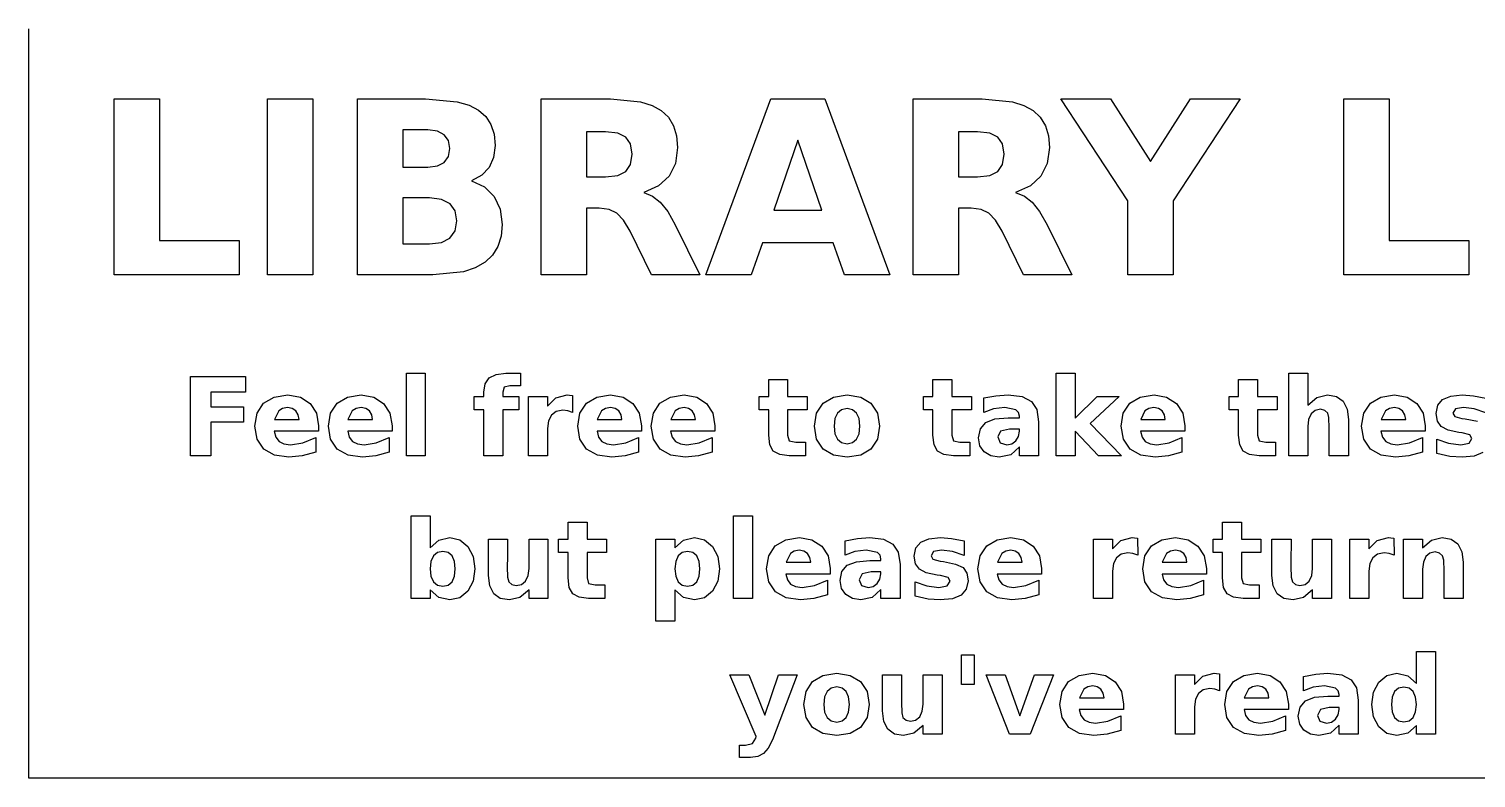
# Model space of a CAD drawing. Extents: x 17 to 137, y 184 to 258.
# Drawn here: x 16.8 to 84.6, y 184.2 to 219.2 of the extents above; entities that cross this region are included whole.
import ezdxf

# ---------------------------------------------------------------- set-up
doc = ezdxf.new("R2010")
doc.units = 0
doc.layers.add('Layer_1', color=7, linetype='CONTINUOUS')

msp = doc.modelspace()

# ---------------------------------------------------------------- linework, layer by layer
at = {"layer": 'Layer_1', "color": 7}
for points in [[(106.566829, 219.232292), (136.556911, 219.232292), (136.556911, 184.166531), (16.820162, 184.166531), (16.820162, 219.232292)], [(20.812102, 215.953818), (22.934281, 215.953818), (22.934281, 209.328211), (26.660495, 209.328211), (26.660495, 207.724173), (20.812102, 207.724173), (20.812102, 215.953818)], [(27.99995, 215.953818), (30.122129, 215.953818), (30.122129, 207.724173), (27.99995, 207.724173), (27.99995, 215.953818)], [(37.552509, 212.128384), (38.158841, 211.845883), (38.610843, 211.395269), (38.891957, 210.799953), (38.98567, 210.083376), (38.935367, 209.525958), (38.78447, 209.044334), (38.532979, 208.638502), (38.180894, 208.308463), (37.726139, 208.052837), (37.166655, 207.870246), (35.733499, 207.724173), (32.211234, 207.724173), (32.211234, 215.953818), (35.397257, 215.953818), (36.874511, 215.824276), (37.435374, 215.662358), (37.877728, 215.435675), (38.215343, 215.137671), (38.456497, 214.761811), (38.601192, 214.308093), (38.649428, 213.776519), (38.579142, 213.219787), (38.368309, 212.751256), (38.023794, 212.386074), (37.552509, 212.128384)], [(42.93237, 210.838541), (42.93237, 207.724173), (40.810192, 207.724173), (40.810192, 215.953818), (44.051339, 215.953818), (45.459689, 215.817386), (46.00057, 215.646856), (46.432589, 215.408116), (46.765381, 215.095642), (47.003091, 214.703933), (47.145719, 214.23299), (47.193265, 213.682813), (47.09404, 212.940044), (46.79639, 212.343358), (46.304425, 211.888603), (45.611277, 211.571658), (46.023305, 211.409046), (46.388492, 211.119659), (46.737129, 210.681442), (47.088533, 210.061326), (48.240575, 207.724173), (45.98059, 207.724173), (44.977381, 209.769184), (44.671452, 210.288702), (44.36002, 210.612543), (43.998969, 210.782039), (43.533196, 210.838541), (42.93237, 210.838541)], [(54.491354, 209.223479), (51.173039, 209.223479), (50.649384, 207.724173), (48.516182, 207.724173), (51.564402, 215.953818), (54.094479, 215.953818), (57.142699, 207.724173), (55.009497, 207.724173), (54.491354, 209.223479)], [(60.350773, 210.838541), (60.350773, 207.724173), (58.228595, 207.724173), (58.228595, 215.953818), (61.469742, 215.953818), (62.878091, 215.817386), (63.418973, 215.646856), (63.850992, 215.408116), (64.183784, 215.095642), (64.421494, 214.703933), (64.564121, 214.23299), (64.611668, 213.682813), (64.512443, 212.940044), (64.214793, 212.343358), (63.722828, 211.888603), (63.02968, 211.571658), (63.441708, 211.409046), (63.806895, 211.119659), (64.155532, 210.681442), (64.506936, 210.061326), (65.658978, 207.724173), (63.398993, 207.724173), (62.395784, 209.769184), (62.089855, 210.288702), (61.778422, 210.612543), (61.417372, 210.782039), (60.951599, 210.838541), (60.350773, 210.838541)], [(65.151859, 215.953818), (67.472476, 215.953818), (69.346606, 213.021354), (71.22074, 215.953818), (73.546866, 215.953818), (70.410452, 211.191318), (70.410452, 207.724173), (68.288273, 207.724173), (68.288273, 211.191318), (65.151859, 215.953818)], [(78.403075, 215.953818), (80.525254, 215.953818), (80.525254, 209.328211), (84.251468, 209.328211), (84.251468, 207.724173), (78.403075, 207.724173), (78.403075, 215.953818)], [(35.507502, 212.767795), (35.94847, 212.822912), (36.268178, 212.988281), (36.462477, 213.261128), (36.527249, 213.638716), (36.462477, 214.012159), (36.268178, 214.283636), (35.94847, 214.453129), (35.507502, 214.509634), (34.333412, 214.509634), (34.333412, 212.767795), (35.507502, 212.767795)], [(43.825338, 212.304772), (44.397222, 212.366782), (44.778942, 212.55282), (44.998047, 212.880789), (45.071087, 213.368618), (44.998047, 213.850928), (44.778942, 214.173394), (44.397222, 214.355289), (43.825338, 214.415927), (42.93237, 214.415927), (42.93237, 212.304772), (43.825338, 212.304772)], [(61.243741, 212.304772), (61.815625, 212.366782), (62.197345, 212.55282), (62.41645, 212.880789), (62.48949, 213.368618), (62.41645, 213.850928), (62.197345, 214.173394), (61.815625, 214.355289), (61.243741, 214.415927), (60.350773, 214.415927), (60.350773, 212.304772), (61.243741, 212.304772)], [(51.702206, 210.750346), (53.956676, 210.750346), (52.832198, 214.024564), (51.702206, 210.750346)], [(35.579158, 209.168358), (36.138639, 209.235882), (36.538273, 209.438453), (36.782183, 209.77745), (36.863492, 210.254253), (36.783561, 210.721406), (36.543785, 211.053515), (36.142773, 211.256084), (35.579158, 211.32361), (34.333412, 211.32361), (34.333412, 209.168358), (35.579158, 209.168358)], [(24.385086, 202.956576), (26.962292, 202.956576), (26.962292, 202.234759), (25.340066, 202.234759), (25.340066, 201.545189), (26.865555, 201.545189), (26.865555, 200.823371), (25.340066, 200.823371), (25.340066, 199.253236), (24.385086, 199.253236), (24.385086, 202.956576)], [(34.495475, 203.112845), (35.383485, 203.112845), (35.383485, 199.253236), (34.495475, 199.253236), (34.495475, 203.112845)], [(39.835924, 203.112845), (39.835924, 202.529935), (39.344792, 202.529935), (39.081863, 202.460483), (39.007449, 202.224839), (39.007449, 202.031361), (39.766472, 202.031361), (39.766472, 201.396361), (39.007449, 201.396361), (39.007449, 199.253236), (38.11944, 199.253236), (38.11944, 201.396361), (37.677917, 201.396361), (37.677917, 202.031361), (38.11944, 202.031361), (38.11944, 202.224839), (38.182692, 202.619229), (38.372449, 202.894564), (38.694909, 203.058272), (39.156276, 203.112845), (39.835924, 203.112845)], [(52.35237, 202.82015), (52.35237, 202.031361), (53.267664, 202.031361), (53.267664, 201.396361), (52.35237, 201.396361), (52.35237, 200.218137), (52.429267, 199.955208), (52.734363, 199.888236), (53.19077, 199.888236), (53.19077, 199.253236), (52.429267, 199.253236), (51.97968, 199.307807), (51.682645, 199.471518), (51.518933, 199.768553), (51.464363, 200.218137), (51.464363, 201.396361), (51.02284, 201.396361), (51.02284, 202.031361), (51.464363, 202.031361), (51.464363, 202.82015), (52.35237, 202.82015)], [(60.041824, 202.82015), (60.041824, 202.031361), (60.957116, 202.031361), (60.957116, 201.396361), (60.041824, 201.396361), (60.041824, 200.218137), (60.118719, 199.955208), (60.423815, 199.888236), (60.880222, 199.888236), (60.880222, 199.253236), (60.118719, 199.253236), (59.669133, 199.307807), (59.372097, 199.471518), (59.208385, 199.768553), (59.153815, 200.218137), (59.153815, 201.396361), (58.712292, 201.396361), (58.712292, 202.031361), (59.153815, 202.031361), (59.153815, 202.82015), (60.041824, 202.82015)], [(64.935789, 203.112845), (65.823796, 203.112845), (65.823796, 201.011887), (66.845751, 202.031361), (67.877626, 202.031361), (66.520808, 200.7564), (67.984286, 199.253236), (66.907761, 199.253236), (65.823796, 200.411615), (65.823796, 199.253236), (64.935789, 199.253236), (64.935789, 203.112845)], [(74.35909, 202.82015), (74.35909, 202.031361), (75.274382, 202.031361), (75.274382, 201.396361), (74.35909, 201.396361), (74.35909, 200.218137), (74.435985, 199.955208), (74.741081, 199.888236), (75.197488, 199.888236), (75.197488, 199.253236), (74.435985, 199.253236), (73.986399, 199.307807), (73.689363, 199.471518), (73.525651, 199.768553), (73.471081, 200.218137), (73.471081, 201.396361), (73.029558, 201.396361), (73.029558, 202.031361), (73.471081, 202.031361), (73.471081, 202.82015), (74.35909, 202.82015)], [(78.613094, 200.944916), (78.613094, 199.253236), (77.720126, 199.253236), (77.720126, 199.528567), (77.720126, 200.543079), (77.702769, 201.044134), (77.648198, 201.245054), (77.506814, 201.378996), (77.303413, 201.428608), (77.055366, 201.374656), (76.866852, 201.212807), (76.747788, 200.957936), (76.708102, 200.619974), (76.708102, 199.253236), (75.820093, 199.253236), (75.820093, 203.112845), (76.708102, 203.112845), (76.708102, 201.624564), (77.134743, 201.981752), (77.633317, 202.098333), (78.056235, 202.024537), (78.362573, 201.803157), (78.550468, 201.441008), (78.613102, 200.944916)], [(30.38286, 200.64974), (30.38286, 200.396733), (28.306706, 200.396733), (28.379263, 200.123259), (28.53243, 199.927923), (28.764351, 199.810721), (29.073171, 199.771653), (29.646161, 199.853509), (30.251395, 200.106518), (30.251395, 199.421907), (29.621356, 199.243314), (28.991315, 199.181304), (28.320969, 199.276801), (27.818055, 199.563294), (27.505515, 200.024661), (27.401334, 200.639817), (27.503654, 201.246911), (27.810613, 201.7089), (28.299264, 202.000972), (28.941706, 202.098333), (29.530817, 201.999732), (29.988465, 201.703939), (30.284259, 201.24319), (30.38286, 200.64974)], [(33.825751, 200.64974), (33.825751, 200.396733), (31.749597, 200.396733), (31.822153, 200.123259), (31.975321, 199.927923), (32.207242, 199.810721), (32.516062, 199.771653), (33.089049, 199.853509), (33.694286, 200.106518), (33.694286, 199.421907), (33.064245, 199.243314), (32.434206, 199.181304), (31.76386, 199.276801), (31.260946, 199.563294), (30.948405, 200.024661), (30.844225, 200.639817), (30.946545, 201.246911), (31.253504, 201.7089), (31.742155, 202.000972), (32.384597, 202.098333), (32.973708, 201.999732), (33.431356, 201.703939), (33.72715, 201.24319), (33.825751, 200.64974)], [(42.284148, 201.274817), (42.050985, 201.354192), (41.820299, 201.381483), (41.517061, 201.326292), (41.291959, 201.160723), (41.154294, 200.894691), (41.108405, 200.533162), (41.108405, 199.253242), (40.220398, 199.253242), (40.220398, 202.031367), (41.108405, 202.031367), (41.108405, 201.57496), (41.500321, 201.971835), (42.03362, 202.098338), (42.13036, 202.093371), (42.281667, 202.078498), (42.284207, 201.274825)], [(45.503796, 200.64974), (45.503796, 200.396733), (43.427645, 200.396733), (43.500201, 200.123259), (43.653366, 199.927923), (43.88529, 199.810721), (44.19411, 199.771653), (44.767097, 199.853509), (45.372331, 200.106518), (45.372331, 199.421907), (44.742292, 199.243314), (44.112254, 199.181304), (43.441905, 199.276801), (42.938991, 199.563294), (42.626453, 200.024661), (42.522273, 200.639817), (42.624593, 201.246911), (42.931549, 201.7089), (43.420202, 202.000972), (44.062645, 202.098333), (44.651753, 201.999732), (45.109401, 201.703939), (45.405195, 201.24319), (45.503796, 200.64974)], [(48.946687, 200.64974), (48.946687, 200.396733), (46.870536, 200.396733), (46.943092, 200.123259), (47.096257, 199.927923), (47.328181, 199.810721), (47.637001, 199.771653), (48.209988, 199.853509), (48.815222, 200.106518), (48.815222, 199.421907), (48.185183, 199.243314), (47.555145, 199.181304), (46.884796, 199.276801), (46.381882, 199.563294), (46.069343, 200.024661), (45.965164, 200.639817), (46.067484, 201.246911), (46.37444, 201.7089), (46.863093, 202.000972), (47.505536, 202.098333), (48.094644, 201.999732), (48.552292, 201.703939), (48.848086, 201.24319), (48.946687, 200.64974)], [(55.135456, 202.098333), (55.773555, 202.001593), (56.254148, 201.711381), (56.557384, 201.250012), (56.658465, 200.639817), (56.557384, 200.029622), (56.254148, 199.568256), (55.773555, 199.278042), (55.135456, 199.181304), (54.494255, 199.278042), (54.009324, 199.568256), (53.706087, 200.029622), (53.605007, 200.639817), (53.706087, 201.250012), (54.009324, 201.711381), (54.494255, 202.001593), (55.135456, 202.098333)], [(64.104831, 200.838256), (64.104831, 199.253236), (63.209382, 199.253236), (63.209382, 199.664993), (62.807546, 199.295403), (62.264324, 199.181304), (61.873029, 199.243934), (61.56235, 199.431829), (61.361432, 199.722044), (61.294459, 200.086673), (61.378176, 200.510212), (61.629324, 200.803528), (62.062165, 200.97468), (62.686004, 201.031733), (63.209382, 201.031733), (63.209382, 201.101185), (63.167832, 201.283498), (63.04319, 201.408762), (62.524773, 201.507983), (61.993953, 201.450932), (61.537546, 201.279778), (61.537546, 201.956948), (62.110536, 202.061127), (62.686004, 202.098333), (63.332784, 202.023917), (63.769969, 201.800679), (64.021113, 201.412482), (64.104831, 200.838256)], [(70.953405, 200.64974), (70.953405, 200.396733), (68.877254, 200.396733), (68.94981, 200.123259), (69.102975, 199.927923), (69.334899, 199.810721), (69.643719, 199.771653), (70.216706, 199.853509), (70.82194, 200.106518), (70.82194, 199.421907), (70.191901, 199.243314), (69.561863, 199.181304), (68.891515, 199.276801), (68.3886, 199.563294), (68.076062, 200.024661), (67.971882, 200.639817), (68.074202, 201.246911), (68.381161, 201.7089), (68.869812, 202.000972), (69.512254, 202.098333), (70.101363, 201.999732), (70.559011, 201.703939), (70.854804, 201.24319), (70.953405, 200.64974)], [(82.214735, 200.64974), (82.214735, 200.396733), (80.138581, 200.396733), (80.211138, 200.123259), (80.364305, 199.927923), (80.596226, 199.810721), (80.905046, 199.771653), (81.478036, 199.853509), (82.08327, 200.106518), (82.08327, 199.421907), (81.453231, 199.243314), (80.82319, 199.181304), (80.152844, 199.276801), (79.64993, 199.563294), (79.33739, 200.024661), (79.233209, 200.639817), (79.335529, 201.246911), (79.642488, 201.7089), (80.131139, 202.000972), (80.773581, 202.098333), (81.362692, 201.999732), (81.82034, 201.703939), (82.116134, 201.24319), (82.214735, 200.64974)], [(84.913485, 199.404544), (84.505446, 199.237114), (83.93618, 199.181304), (83.365671, 199.225951), (82.762917, 199.354935), (82.762917, 200.029621), (83.306142, 199.836147), (83.874167, 199.771653), (84.266081, 199.843589), (84.397546, 200.056907), (84.30577, 200.233022), (83.9461, 200.324798), (83.789831, 200.344638), (83.285676, 200.450676), (82.958876, 200.619968), (82.780282, 200.872976), (82.720751, 201.230164), (82.796405, 201.614635), (83.023366, 201.885007), (83.406599, 202.044995), (83.951062, 202.098327), (84.467001, 202.061122), (85.05487, 201.944539)], [(29.470046, 200.944916), (29.432837, 201.173118), (29.321219, 201.351714), (29.151925, 201.468914), (28.936745, 201.507983), (28.70296, 201.471394), (28.517546, 201.361634), (28.316629, 200.944916), (29.470046, 200.944916)], [(32.912937, 200.944916), (32.875728, 201.173118), (32.76411, 201.351714), (32.594816, 201.468914), (32.379636, 201.507983), (32.145851, 201.471394), (31.960437, 201.361634), (31.75952, 200.944916), (32.912937, 200.944916)], [(44.590985, 200.944916), (44.553775, 201.173118), (44.442155, 201.351714), (44.272862, 201.468914), (44.057683, 201.507983), (43.823898, 201.471394), (43.638485, 201.361634), (43.437565, 200.944916), (44.590985, 200.944916)], [(48.033876, 200.944916), (47.996666, 201.173118), (47.885046, 201.351714), (47.715753, 201.468914), (47.500574, 201.507983), (47.266789, 201.471394), (47.081376, 201.361634), (46.880456, 200.944916), (48.033876, 200.944916)], [(55.135456, 201.463333), (54.875006, 201.410002), (54.684011, 201.250012), (54.568669, 200.992043), (54.530222, 200.639817), (54.568669, 200.286971), (54.684011, 200.027143), (54.875006, 199.869012), (55.135456, 199.816304), (55.391564, 199.869012), (55.579459, 200.027143), (55.694801, 200.286971), (55.733251, 200.639817), (55.694801, 200.992043), (55.579459, 201.250012), (55.391564, 201.410002), (55.135456, 201.463333)], [(70.040594, 200.944916), (70.003385, 201.173118), (69.891767, 201.351714), (69.722471, 201.468914), (69.507292, 201.507983), (69.273507, 201.471394), (69.088094, 201.361634), (68.887174, 200.944916), (70.040594, 200.944916)], [(81.301921, 200.944916), (81.264712, 201.173118), (81.153094, 201.351714), (80.9838, 201.468914), (80.76862, 201.507983), (80.534835, 201.471394), (80.349421, 201.361634), (80.148504, 200.944916), (81.301921, 200.944916)], [(85.05487, 201.269858), (84.504206, 201.448451), (84.003151, 201.507983), (83.62612, 201.44349), (83.504578, 201.250012), (83.596356, 201.086304), (83.931219, 201.001967), (84.087488, 200.979643), (84.657993, 200.864919)], [(62.748017, 200.503393), (62.328815, 200.409134), (62.189911, 200.131323), (62.30153, 199.865913), (62.616549, 199.771653), (62.847233, 199.816302), (63.038231, 199.950246), (63.166593, 200.153646), (63.209382, 200.401692), (63.209382, 200.503393), (62.748017, 200.503393)], [(35.611687, 194.945219), (36.018485, 195.302408), (36.53194, 195.418988), (36.999508, 195.316666), (37.375299, 195.009712), (37.622725, 194.544001), (37.705203, 193.960472), (37.622725, 193.376322), (37.375299, 192.908754), (36.999508, 192.603655), (36.53194, 192.501956), (36.018485, 192.616058), (35.611687, 192.975728), (35.611687, 192.573892), (34.72368, 192.573892), (34.72368, 196.433501), (35.611687, 196.433501), (35.611687, 194.945219)], [(42.956356, 196.140805), (42.956356, 195.352017), (43.871648, 195.352017), (43.871648, 194.717017), (42.956356, 194.717017), (42.956356, 193.538792), (43.033251, 193.275863), (43.338347, 193.208892), (43.794754, 193.208892), (43.794754, 192.573892), (43.033251, 192.573892), (42.583664, 192.628461), (42.286629, 192.792171), (42.122917, 193.089207), (42.068347, 193.538792), (42.068347, 194.717017), (41.626824, 194.717017), (41.626824, 195.352017), (42.068347, 195.352017), (42.068347, 196.140805), (42.956356, 196.140805)], [(49.824773, 196.433501), (50.71278, 196.433501), (50.71278, 192.573892), (49.824773, 192.573892), (49.824773, 196.433501)], [(73.605026, 196.140805), (73.605026, 195.352017), (74.520321, 195.352017), (74.520321, 194.717017), (73.605026, 194.717017), (73.605026, 193.538792), (73.681921, 193.275863), (73.98702, 193.208892), (74.443424, 193.208892), (74.443424, 192.573892), (73.681921, 192.573892), (73.232336, 192.628461), (72.935299, 192.792171), (72.77159, 193.089207), (72.71702, 193.538792), (72.71702, 194.717017), (72.275495, 194.717017), (72.275495, 195.352017), (72.71702, 195.352017), (72.71702, 196.140805), (73.605026, 196.140805)], [(38.335241, 193.655376), (38.335241, 195.352017), (39.228209, 195.352017), (39.228209, 195.074203), (39.225669, 194.506177), (39.223129, 194.052251), (39.240486, 193.568558), (39.300018, 193.355238), (39.441403, 193.221292), (39.644803, 193.174164), (39.892847, 193.227494), (40.081364, 193.387485), (40.200425, 193.642352), (40.240114, 193.980318), (40.240114, 195.352017), (41.128124, 195.352017), (41.128124, 192.573892), (40.240114, 192.573892), (40.240114, 192.975728), (39.813473, 192.616058), (39.319861, 192.501956), (38.8957, 192.575751), (38.585643, 192.797132), (38.397746, 193.159281), (38.335114, 193.655376)], [(47.071453, 192.975728), (47.071453, 191.517212), (46.183446, 191.517212), (46.183446, 195.352017), (47.071453, 195.352017), (47.071453, 194.945219), (47.478251, 195.302408), (47.991706, 195.418988), (48.459273, 195.316666), (48.835065, 195.009712), (49.082491, 194.544001), (49.164969, 193.960472), (49.082491, 193.376322), (48.835065, 192.908754), (48.459273, 192.603655), (47.991706, 192.501956), (47.478251, 192.616058), (47.071453, 192.975728)], [(54.344187, 193.970395), (54.344187, 193.717385), (52.268036, 193.717385), (52.340592, 193.443914), (52.493757, 193.248578), (52.725681, 193.131376), (53.034501, 193.092308), (53.607488, 193.174164), (54.212722, 193.427171), (54.212722, 192.742562), (53.582683, 192.563969), (52.952645, 192.501956), (52.282296, 192.597455), (51.779382, 192.883949), (51.466843, 193.345315), (51.362664, 193.960472), (51.464984, 194.567566), (51.77194, 195.029555), (52.260593, 195.321628), (52.903036, 195.418988), (53.492144, 195.320387), (53.949792, 195.024594), (54.245586, 194.563845), (54.344187, 193.970395)], [(57.615924, 194.158911), (57.615924, 192.573892), (56.720475, 192.573892), (56.720475, 192.985648), (56.318642, 192.616058), (55.775417, 192.501956), (55.384124, 192.564588), (55.073446, 192.752485), (54.872527, 193.042698), (54.805555, 193.407328), (54.88927, 193.830866), (55.140417, 194.124183), (55.573259, 194.295335), (56.197097, 194.352385), (56.720475, 194.352385), (56.720475, 194.42184), (56.678928, 194.604153), (56.554286, 194.729417), (56.035866, 194.828635), (55.505046, 194.771587), (55.048642, 194.600433), (55.048642, 195.277603), (55.621629, 195.381783), (56.197097, 195.418988), (56.843878, 195.344572), (57.281062, 195.121331), (57.532207, 194.733137), (57.615924, 194.158911)], [(60.617292, 195.265199), (60.617292, 194.59051), (60.066629, 194.769106), (59.565574, 194.828635), (59.188542, 194.764145), (59.067001, 194.570667), (59.158776, 194.406956), (59.493642, 194.322622), (59.649911, 194.300299), (60.220416, 194.185577), (60.567683, 194.015045), (60.744415, 193.760177), (60.803328, 193.392449), (60.72147, 193.003635), (60.475905, 192.725202), (60.067867, 192.55777), (59.4986, 192.501959), (58.928094, 192.546609), (58.32534, 192.675593), (58.32534, 193.350279), (58.868562, 193.156805), (59.43659, 193.092311), (59.828504, 193.164244), (59.959969, 193.377565), (59.86819, 193.55368), (59.508523, 193.645455), (59.352254, 193.665296), (58.848097, 193.771336), (58.521296, 193.940629), (58.342702, 194.193635), (58.283171, 194.550824), (58.358825, 194.935295), (58.585789, 195.205667), (58.969021, 195.365656), (59.513485, 195.418988), (60.029421, 195.381783), (60.617292, 195.265199)], [(64.246219, 193.970395), (64.246219, 193.717385), (62.170065, 193.717385), (62.242622, 193.443914), (62.395789, 193.248578), (62.627711, 193.131376), (62.93653, 193.092308), (63.50952, 193.174164), (64.114754, 193.427171), (64.114754, 192.742562), (63.484715, 192.563969), (62.854674, 192.501956), (62.184328, 192.597455), (61.681414, 192.883949), (61.368875, 193.345315), (61.264696, 193.960472), (61.367014, 194.567566), (61.673972, 195.029555), (62.162623, 195.321628), (62.805065, 195.418988), (63.394176, 195.320387), (63.851824, 195.024594), (64.147618, 194.563845), (64.246219, 193.970395)], [(68.745789, 194.595472), (68.512626, 194.674847), (68.28194, 194.702138), (67.978702, 194.646947), (67.7536, 194.481378), (67.615934, 194.215344), (67.570046, 193.853817), (67.570046, 192.573897), (66.682039, 192.573897), (66.682039, 195.352022), (67.570046, 195.352022), (67.570046, 194.895615), (67.961959, 195.29249), (68.495261, 195.418994), (68.592001, 195.414026), (68.743308, 195.399153), (68.745848, 194.59548)], [(71.965437, 193.970395), (71.965437, 193.717385), (69.889286, 193.717385), (69.961842, 193.443914), (70.115007, 193.248578), (70.346931, 193.131376), (70.655751, 193.092308), (71.228738, 193.174164), (71.833972, 193.427171), (71.833972, 192.742562), (71.203933, 192.563969), (70.573895, 192.501956), (69.903546, 192.597455), (69.400632, 192.883949), (69.088093, 193.345315), (68.983914, 193.960472), (69.086234, 194.567566), (69.39319, 195.029555), (69.881843, 195.321628), (70.524286, 195.418988), (71.113394, 195.320387), (71.571042, 195.024594), (71.866836, 194.563845), (71.965437, 193.970395)], [(75.036257, 193.655376), (75.036257, 195.352017), (75.929225, 195.352017), (75.929225, 195.074203), (75.926685, 194.506177), (75.924145, 194.052251), (75.941502, 193.568558), (76.001034, 193.355238), (76.142419, 193.221292), (76.345819, 193.174164), (76.593863, 193.227494), (76.78238, 193.387485), (76.901441, 193.642352), (76.94113, 193.980318), (76.94113, 195.352017), (77.82914, 195.352017), (77.82914, 192.573892), (76.94113, 192.573892), (76.94113, 192.975728), (76.514489, 192.616058), (76.020877, 192.501956), (75.596716, 192.575751), (75.286659, 192.797132), (75.098762, 193.159281), (75.03613, 193.655376)], [(80.751257, 194.595472), (80.518094, 194.674847), (80.287411, 194.702138), (79.984172, 194.646947), (79.759071, 194.481378), (79.621403, 194.215344), (79.575517, 193.853817), (79.575517, 192.573897), (78.687507, 192.573897), (78.687507, 195.352022), (79.575517, 195.352022), (79.575517, 194.895615), (79.96743, 195.29249), (80.500731, 195.418994), (80.597469, 195.414026), (80.748776, 195.399153), (80.751316, 194.59548)], [(83.990751, 194.265571), (83.990751, 192.573892), (83.09778, 192.573892), (83.09778, 192.849222), (83.09778, 193.868696), (83.080423, 194.364789), (83.025853, 194.565706), (82.884465, 194.699651), (82.681067, 194.74926), (82.43302, 194.69531), (82.244506, 194.533462), (82.125442, 194.278591), (82.085756, 193.940629), (82.085756, 192.573892), (81.197747, 192.573892), (81.197747, 195.352017), (82.085756, 195.352017), (82.085756, 194.945219), (82.512397, 195.302408), (83.010971, 195.418988), (83.433888, 195.345192), (83.740228, 195.123812), (83.928122, 194.761663), (83.990756, 194.265571)], [(36.202039, 193.146879), (36.453184, 193.198968), (36.63612, 193.355238), (36.749601, 193.610726), (36.78743, 193.960472), (36.749601, 194.310218), (36.63612, 194.565706), (36.453184, 194.721975), (36.202039, 194.774068), (35.949649, 194.721355), (35.762995, 194.563228), (35.649514, 194.308357), (35.611687, 193.960472), (35.649514, 193.611967), (35.762995, 193.355238), (35.949649, 193.198968), (36.202039, 193.146879)], [(47.661805, 194.774068), (47.409415, 194.721355), (47.222761, 194.563228), (47.10928, 194.308357), (47.071453, 193.960472), (47.10928, 193.611967), (47.222761, 193.355238), (47.409415, 193.198968), (47.661805, 193.146879), (47.91295, 193.198968), (48.095886, 193.355238), (48.209367, 193.610726), (48.247196, 193.960472), (48.209367, 194.310218), (48.095886, 194.565706), (47.91295, 194.721975), (47.661805, 194.774068)], [(53.431376, 194.265571), (53.394166, 194.493773), (53.282546, 194.672366), (53.113253, 194.789568), (52.898074, 194.828635), (52.664289, 194.792049), (52.478876, 194.682289), (52.277956, 194.265571), (53.431376, 194.265571)], [(63.333405, 194.265571), (63.296197, 194.493773), (63.184578, 194.672366), (63.015285, 194.789568), (62.800106, 194.828635), (62.566319, 194.792049), (62.380905, 194.682289), (62.179988, 194.265571), (63.333405, 194.265571)], [(71.052626, 194.265571), (71.015416, 194.493773), (70.903796, 194.672366), (70.734503, 194.789568), (70.519324, 194.828635), (70.285539, 194.792049), (70.100126, 194.682289), (69.899206, 194.265571), (71.052626, 194.265571)], [(56.25911, 193.824046), (55.839911, 193.729789), (55.701004, 193.451978), (55.812626, 193.186568), (56.127645, 193.092308), (56.358326, 193.136957), (56.549324, 193.270901), (56.677687, 193.474301), (56.720475, 193.722347), (56.720475, 193.824046), (56.25911, 193.824046)], [(61.0861, 189.927231), (61.0861, 188.550571), (60.498231, 188.550571), (60.498231, 189.927231), (61.0861, 189.927231)], [(81.798017, 188.595219), (81.798017, 190.083501), (82.690985, 190.083501), (82.690985, 186.223892), (81.798017, 186.223892), (81.798017, 186.625728), (81.393699, 186.266058), (80.882722, 186.151956), (80.415153, 186.253655), (80.039363, 186.558754), (79.791935, 187.026322), (79.709459, 187.610472), (79.791935, 188.194001), (80.039363, 188.659712), (80.415153, 188.966666), (80.882722, 189.068988), (81.391219, 188.952408), (81.798017, 188.595219)], [(49.648661, 189.002017), (50.536667, 189.002017), (51.283289, 187.11686), (51.918289, 189.002017), (52.806296, 189.002017), (51.637995, 185.960962), (51.446997, 185.567188), (51.226238, 185.313558), (50.955245, 185.174033), (50.6086, 185.127523), (50.095145, 185.127523), (50.095145, 185.710433), (50.372956, 185.710433), (50.700379, 185.782366), (50.86161, 186.040337), (50.886417, 186.117231), (49.648664, 189.002017)], [(54.649286, 189.068988), (55.287384, 188.972248), (55.767975, 188.682036), (56.071211, 188.220666), (56.172292, 187.610472), (56.071211, 187.000277), (55.767975, 186.538911), (55.287384, 186.248695), (54.649286, 186.151956), (54.008083, 186.248695), (53.523151, 186.538911), (53.219914, 187.000277), (53.118834, 187.610472), (53.219914, 188.220666), (53.523151, 188.682036), (54.008083, 188.972248), (54.649286, 189.068988)], [(54.649286, 188.433988), (54.388834, 188.380656), (54.19784, 188.220667), (54.082497, 187.962698), (54.044049, 187.610472), (54.082497, 187.257625), (54.19784, 186.997796), (54.388834, 186.839667), (54.649286, 186.786956), (54.905392, 186.839667), (55.093289, 186.997796), (55.208628, 187.257625), (55.247078, 187.610472), (55.208628, 187.962698), (55.093289, 188.220667), (54.905392, 188.380656), (54.649286, 188.433988)], [(56.78993, 187.305376), (56.78993, 189.002017), (57.682898, 189.002017), (57.682898, 188.724203), (57.680358, 188.156177), (57.677818, 187.702251), (57.695175, 187.218558), (57.754707, 187.005238), (57.896095, 186.871292), (58.099492, 186.824164), (58.347539, 186.877494), (58.536056, 187.037485), (58.655116, 187.292352), (58.694806, 187.630318), (58.694806, 189.002017), (59.582813, 189.002017), (59.582813, 186.223892), (58.694806, 186.223892), (58.694806, 186.625728), (58.268165, 186.266058), (57.77455, 186.151956), (57.35039, 186.225751), (57.040332, 186.447132), (56.852437, 186.809281), (56.789806, 187.305376)], [(61.649167, 189.002017), (62.537174, 189.002017), (63.229225, 187.082132), (63.918796, 189.002017), (64.809286, 189.002017), (63.715398, 186.223892), (62.740574, 186.223892), (61.649167, 189.002017)], [(68.085985, 187.620395), (68.085985, 187.367385), (66.009831, 187.367385), (66.082388, 187.093914), (66.235555, 186.898578), (66.467476, 186.781376), (66.776296, 186.742308), (67.349286, 186.824164), (67.95452, 187.077171), (67.95452, 186.392562), (67.324481, 186.213969), (66.69444, 186.151956), (66.024094, 186.247455), (65.52118, 186.533949), (65.20864, 186.995315), (65.104459, 187.610472), (65.206779, 188.217566), (65.513738, 188.679555), (66.002389, 188.971628), (66.644831, 189.068988), (67.233942, 188.970387), (67.69159, 188.674594), (67.987384, 188.213845), (68.085985, 187.620395)], [(67.173171, 187.915571), (67.135962, 188.143773), (67.024344, 188.322366), (66.85505, 188.439568), (66.63987, 188.478635), (66.406085, 188.442049), (66.220671, 188.332289), (66.019754, 187.915571), (67.173171, 187.915571)], [(72.585555, 188.245472), (72.352392, 188.324847), (72.121706, 188.352138), (71.818468, 188.296947), (71.593366, 188.131378), (71.4557, 187.865344), (71.409812, 187.503817), (71.409812, 186.223897), (70.521805, 186.223897), (70.521805, 189.002022), (71.409812, 189.002022), (71.409812, 188.545615), (71.801725, 188.94249), (72.335026, 189.068994), (72.431767, 189.064026), (72.583074, 189.049153), (72.585614, 188.24548)], [(75.805203, 187.620395), (75.805203, 187.367385), (73.729049, 187.367385), (73.801606, 187.093914), (73.954773, 186.898578), (74.186697, 186.781376), (74.495517, 186.742308), (75.068504, 186.824164), (75.673738, 187.077171), (75.673738, 186.392562), (75.043699, 186.213969), (74.413661, 186.151956), (73.743312, 186.247455), (73.240398, 186.533949), (72.927859, 186.995315), (72.82368, 187.610472), (72.925998, 188.217566), (73.232956, 188.679555), (73.721608, 188.971628), (74.364049, 189.068988), (74.95316, 188.970387), (75.410808, 188.674594), (75.706602, 188.213845), (75.805203, 187.620395)], [(74.892392, 187.915571), (74.855182, 188.143773), (74.743562, 188.322366), (74.574269, 188.439568), (74.35909, 188.478635), (74.125305, 188.442049), (73.939892, 188.332289), (73.738972, 187.915571), (74.892392, 187.915571)], [(79.07694, 187.808911), (79.07694, 186.223892), (78.181491, 186.223892), (78.181491, 186.635648), (77.779655, 186.266058), (77.236433, 186.151956), (76.845138, 186.214588), (76.534459, 186.402485), (76.333543, 186.692698), (76.266571, 187.057328), (76.350286, 187.480866), (76.601433, 187.774183), (77.034275, 187.945335), (77.658113, 188.002385), (78.181491, 188.002385), (78.181491, 188.07184), (78.139942, 188.254153), (78.015299, 188.379417), (77.496882, 188.478635), (76.966062, 188.421587), (76.509655, 188.250433), (76.509655, 188.927603), (77.082645, 189.031783), (77.658113, 189.068988), (78.304894, 188.994572), (78.742078, 188.771331), (78.993223, 188.383137), (79.07694, 187.808911)], [(81.212626, 186.796879), (81.463771, 186.848968), (81.646706, 187.005238), (81.760187, 187.260726), (81.798017, 187.610472), (81.760187, 187.960218), (81.646706, 188.215706), (81.463771, 188.371975), (81.212626, 188.424068), (80.962716, 188.371975), (80.778542, 188.215706), (80.66692, 187.960218), (80.629715, 187.610472), (80.66692, 187.260726), (80.778542, 187.005238), (80.962716, 186.848968), (81.212626, 186.796879)], [(77.720126, 187.474046), (77.300924, 187.379789), (77.16202, 187.101978), (77.273642, 186.836568), (77.588661, 186.742308), (77.819342, 186.786957), (78.01034, 186.920901), (78.138702, 187.124301), (78.181491, 187.372347), (78.181491, 187.474046), (77.720126, 187.474046)]]:
    msp.add_lwpolyline(points, dxfattribs=at)

doc.saveas('drawing.dxf')
